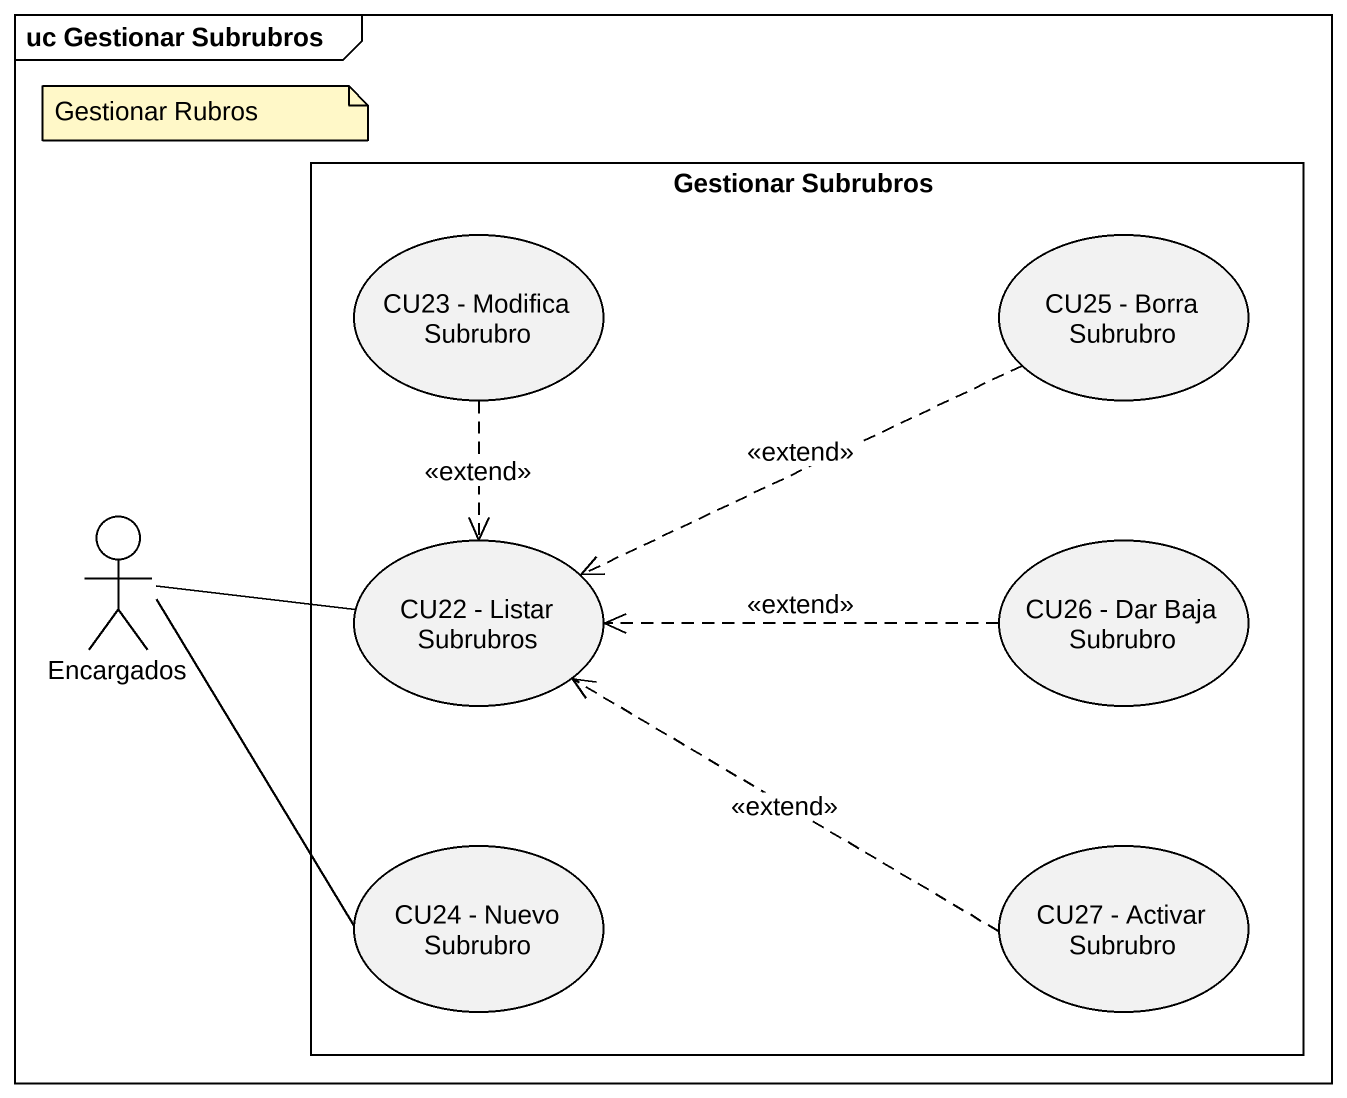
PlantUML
@startuml
mainframe uc Gestionar Subrubros
rectangle "Gestionar Subrubros" as Gestionar_Subrubros {
  usecase "CU23 - Modifica Subrubro" as CU23_Modifica_Subrubro
  usecase "CU25 - Borra Subrubro" as CU25_Borra_Subrubro
  usecase "CU22 - Listar Subrubros" as CU22_Listar_Subrubros
  usecase "CU26 - Dar Baja Subrubro" as CU26_Dar_Baja_Subrubro
  usecase "CU24 - Nuevo Subrubro" as CU24_Nuevo_Subrubro
  usecase "CU27 - Activar Subrubro" as CU27_Activar_Subrubro
}
actor Encargados
CU23_Modifica_Subrubro ..> CU22_Listar_Subrubros : <<extend>>
CU25_Borra_Subrubro .left.> CU22_Listar_Subrubros : <<extend>>
Encargados -right- CU22_Listar_Subrubros
Encargados -- CU24_Nuevo_Subrubro
CU26_Dar_Baja_Subrubro .left.> CU22_Listar_Subrubros : <<extend>>
CU27_Activar_Subrubro .left.> CU22_Listar_Subrubros : <<extend>>
note as N1
  Gestionar Rubros
end note
@enduml
